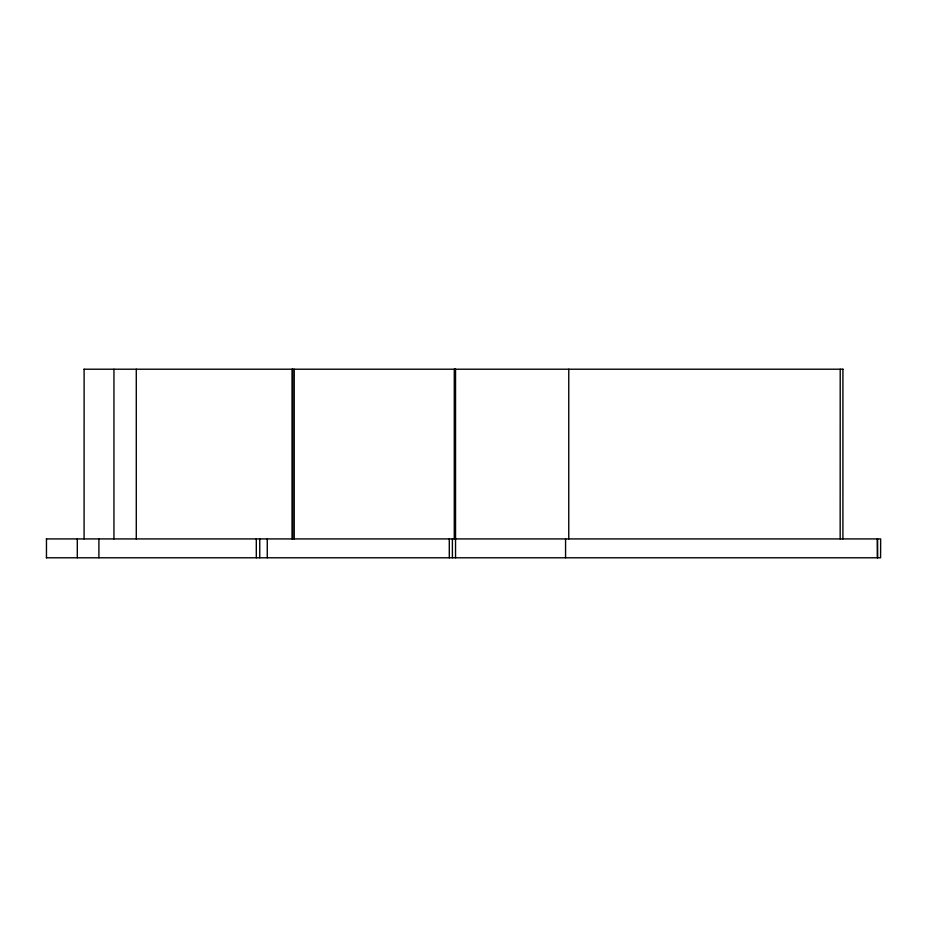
<?xml version="1.0" encoding="UTF-8"?>
<svg xmlns="http://www.w3.org/2000/svg" width="927" height="927" viewBox="0 0 927 927"><rect width="100%" height="100%" fill="white"/><g stroke="black" fill="none" stroke-linecap="round" stroke-linejoin="round"><path stroke-width="1.39" d="M84.09 538.923L84.114 369.213M84.067 369.213L842.944 369.213M46.35 538.923L880.65 538.923L880.592 557.787L46.35 557.787M877.521 538.923L877.626 557.787M877.371 538.923L877.371 557.787M842.91 369.213L842.91 538.923M840.21 369.213L840.163 538.923M568.761 369.213L568.761 538.923M565.563 538.923L565.563 557.787M455.539 369.213L455.539 557.787M454.914 369.213L454.914 538.923M454.288 369.213L454.288 538.923M452.399 538.923L452.399 557.787M449.294 538.923L449.294 557.787M294.23 369.213L294.23 538.923M292.723 369.213L292.723 538.923M292.04 369.213L292.04 538.923M267.266 538.923L267.266 557.787M259.745 538.923L259.745 557.787M256.304 538.923L256.304 557.787M136.281 369.213L136.281 538.923M113.951 369.213L113.951 538.923M98.899 538.923L98.899 557.787M77.3 538.923L77.3 557.787M46.466 538.923L46.466 557.787"/></g></svg>
